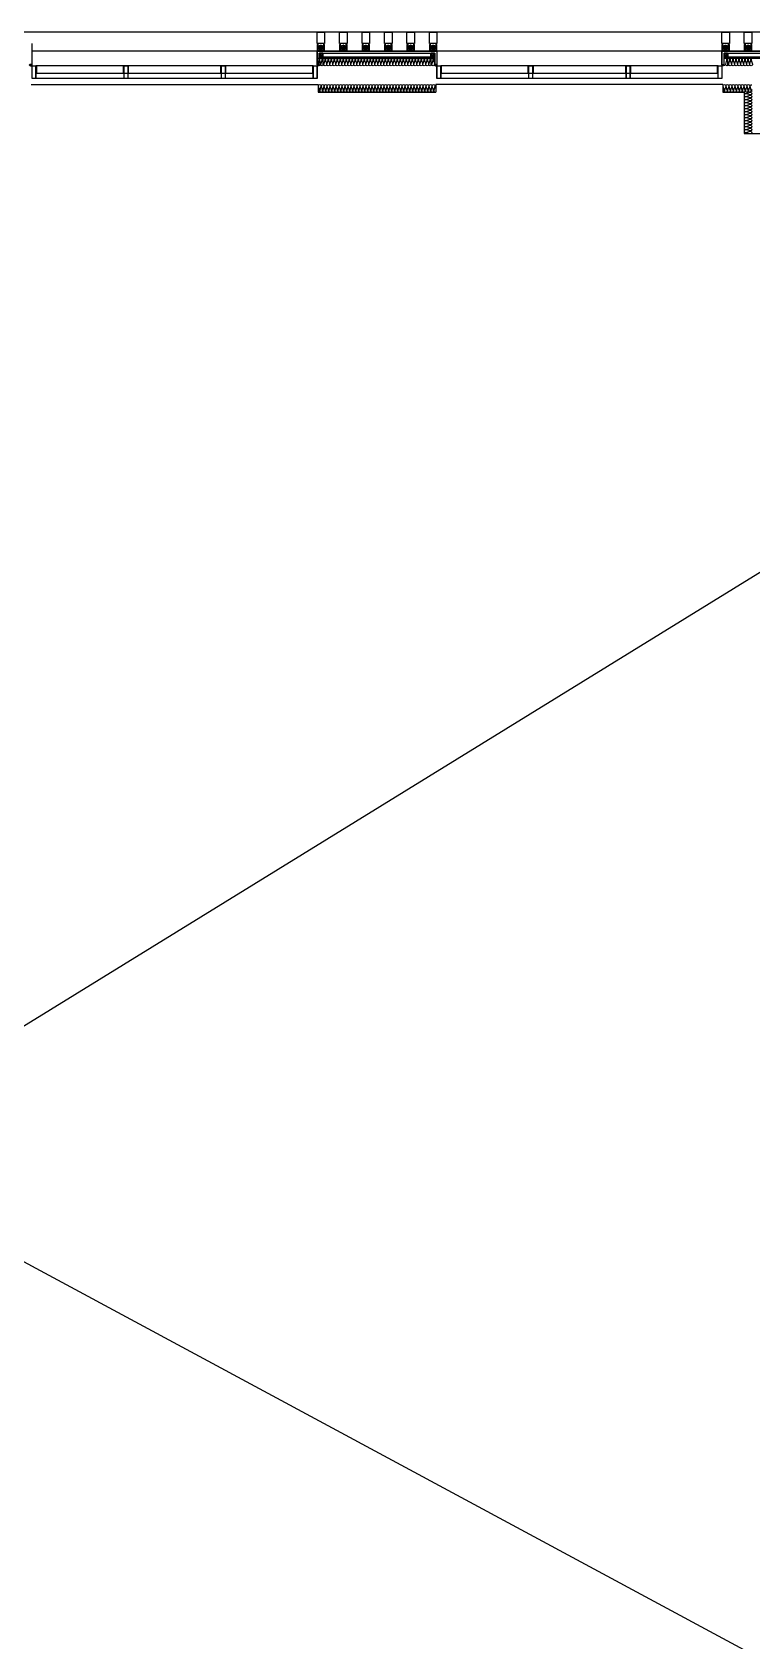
# Model space of a CAD drawing. Header units: millimetres. Extents: x 49154 to 181784, y 28275 to 149577.
# Drawn here: x 135554 to 145154, y 127994 to 149455 of the extents above; entities that cross this region are included whole.
import ezdxf

# ---------------------------------------------------------------- set-up
doc = ezdxf.new("R2010")
doc.units = ezdxf.units.MM
doc.header["$LTSCALE"] = 300
for name, pattern in [('CENTER2', [1.125, 0.75, -0.125, 0.125, -0.125]), ('CENTERX2', [4, 2.5, -0.5, 0.5, -0.5]), ('HID', [2.8, 1.8, -1])]:
    doc.linetypes.add(name, pattern=pattern)
doc.layers.add('4', color=4, linetype='Continuous', lineweight=13)
for name, color, linetype in [('6FIN', 6, 'Continuous'), ('A-ELE-8', 8, 'Continuous'), ('A-FIN', 6, 'Continuous'), ('A-FIN(EX)', 6, 'Continuous'), ('A-HAT-MATL', 8, 'Continuous'), ('A-OPEN', 1, 'Continuous'), ('A-그릴', 4, 'Continuous'), ('A-하지철물', 55, 'Continuous'), ('ISL', 251, 'Continuous'), ('loco_SCR', 1, 'Continuous'), ('SCREW', 6, 'Continuous'), ('SHEET', 6, 'Continuous'), ('도면층1', 3, 'Continuous'), ('보(girder)', 7, 'HID'), ('복합판넬', 6, 'Continuous'), ('코킹', 191, 'Continuous')]:
    doc.layers.add(name, color=color, linetype=linetype)

# ---------------------------------------------------------------- blocks, each defined once
blk = doc.blocks.new('N-washer')
at = {"layer": '4', "color": 253}
for p, q in [((-22, 20), (-22, -20)), ((20, 22), (-20, 22)), ((22, -20), (22, 20)), ((-20, -22), (20, -22))]:
    blk.add_line(p, q, dxfattribs=at)
at = {"layer": '4', "color": 253, "linetype": 'HID', "lineweight": 25, "ltscale": 0.5}
for p, q in [((-7, 18), (-8, 17)), ((-8, 17), (-8, 16)), ((-8, 16), (-7, 15)), ((-7, 14), (-8, 13)), ((-8, 13), (-8, 12)), ((-8, 12), (-7, 11)), ((-7, 10), (-8, 9)), ((-8, 9), (-8, 8)), ((-8, 8), (-7, 7)), ((-7, 6), (-8, 5)), ((-8, 5), (-8, 4)), ((-8, 4), (-7, 3)), ((-7, 15), (-7, 14)), ((-7, 11), (-7, 10)), ((-7, 7), (-7, 6)), ((-7, 3), (-6, 3)), ((-6, 0), (-6, 0)), ((6, 3), (7, 3)), ((6, 0), (6, 0)), ((8, 17), (7, 18)), ((7, 15), (8, 16)), ((7, 14), (7, 15)), ((8, 13), (7, 14)), ((7, 11), (8, 12)), ((7, 10), (7, 11)), ((8, 9), (7, 10)), ((7, 7), (8, 8)), ((7, 6), (7, 7)), ((8, 5), (7, 6)), ((7, 3), (8, 4)), ((8, 16), (8, 17)), ((8, 12), (8, 13)), ((8, 8), (8, 9)), ((8, 4), (8, 5))]:
    blk.add_line(p, q, dxfattribs=at)
at = {"layer": '4', "color": 253, "linetype": 'HID', "lineweight": 25}
blk.add_line((7, 18), (-7, 18), dxfattribs=at)
at = {"layer": '4', "color": 253}
for centre, start, end in [((-20, 20), 90, 180), ((20, 20), 0, 90), ((-20, -20), 180, 270), ((20, -20), 270, 0)]:
    blk.add_arc(centre, 3, start, end, dxfattribs=at)
at = {"layer": '4', "color": 253, "linetype": 'HID', "lineweight": 25, "ltscale": 0.5}
for start, end in [(157.3801, 180), (22.6199, 157.3801), (0, 22.6199), (180, 0)]:
    blk.add_arc((0, 0), 6.5, start, end, dxfattribs=at)
blk.add_point((0, 0), dxfattribs=at)
blk = doc.blocks.new('A$C908c0e9f')
at = {"layer": 'A-ELE-8', "color": 251, "linetype": 'CENTER2'}
for p, q in [((67, 80), (33, 80)), ((50, 97), (50, 63))]:
    blk.add_line(p, q, dxfattribs=at)
at = {"layer": 'A-ELE-8', "color": 251, "elevation": 0}
for points in [[(10, 115), (0, 115), (0, 30)], [(100, 30), (100, 115), (90, 115)]]:
    blk.add_lwpolyline(points, dxfattribs=at)
for points in [[(10, 130), (10, 45), (90, 45), (90, 130)], [(50, 90), (41, 85), (41, 75), (50, 70), (59, 75), (59, 85)]]:
    blk.add_lwpolyline(points, close=True, dxfattribs=at)
at = {"layer": 'A-ELE-8', "color": 251, "linetype": 'HID', "lineweight": 25, "ltscale": 0.5, "elevation": 0}
blk.add_lwpolyline([(57, 59), (58, 59), (58, 60), (57, 61), (57, 63), (58, 63), (58, 64), (57, 65), (57, 67), (58, 67), (58, 68), (57, 69), (57, 71), (58, 71), (58, 72), (57, 73), (57, 75), (58, 75), (58, 76), (57, 77), (57, 79), (58, 79), (58, 80), (57, 81), (57, 83), (58, 83), (58, 84), (57, 85), (57, 87), (58, 87), (58, 88), (57, 89), (57, 91), (58, 91), (58, 92), (57, 93), (57, 95), (58, 95), (58, 96), (57, 97), (57, 99), (58, 99), (58, 100), (57, 101, 0.50708), (43, 101), (42, 100), (42, 99), (43, 99), (43, 97), (42, 96), (42, 95), (43, 95), (43, 93), (42, 92), (42, 91), (43, 91), (43, 89), (42, 88), (42, 87), (43, 87), (43, 85), (42, 84), (42, 83), (43, 83), (43, 81), (42, 80), (42, 79), (43, 79), (43, 77), (42, 76), (42, 75), (43, 75), (43, 73), (42, 72), (42, 71), (43, 71), (43, 69), (42, 68), (42, 67), (43, 67), (43, 65), (42, 64), (42, 63), (43, 63), (43, 61), (42, 60), (42, 59), (43, 59, 0.50708)], format="xyb", close=True, dxfattribs=at)
at = {"layer": 'A-ELE-8', "color": 251}
blk.add_circle((50, 80), 9, dxfattribs=at)
at = {"layer": 'A-ELE-8', "color": 251, "linetype": 'HID'}
blk.add_circle((50, 80), 6, dxfattribs=at)
at = {"layer": 'A-FIN(EX)', "elevation": 0}
blk.add_lwpolyline([(0, 280), (100, 280), (100, 130), (0, 130)], close=True, dxfattribs=at)
at = {"layer": 'A-ELE-8', "color": 251, "xscale": -1, "rotation": 180}
blk.add_blockref('N-washer', (50, 80), dxfattribs=at)
blk = doc.blocks.new('*U124')
at = {"layer": '6FIN'}
blk.add_lwpolyline([(25, 50), (-25, 50), (-25, 0), (25, 0)], close=True, dxfattribs=at)
at = {"layer": 'SHEET', "color": 8}
for p, q in [((-22, 3), (23, 47)), ((23, 3), (-22, 47))]:
    blk.add_line(p, q, dxfattribs=at)
blk.add_lwpolyline([(22, 2), (-22, 2, -0.414214), (-22, 3), (-22, 47, -0.414214), (-22, 48), (22, 48, -0.414214), (23, 47), (23, 3, -0.414214)], format="xyb", close=True, dxfattribs=at)
blk = doc.blocks.new('screw-2')
at = {"layer": 'loco_SCR', "linetype": 'CENTERX2'}
blk.add_line((-9, 0), (20, 0), dxfattribs=at)
at = {"layer": 'loco_SCR'}
for p, q in [((-2, 2), (-2, 3)), ((-1, 0), (-2, 1)), ((0, 4), (0, -4)), ((0, 2), (13, 2)), ((4, 2), (2, -3)), ((6, 2), (4, -3)), ((8, 2), (6, -3)), ((9, 2), (8, -3)), ((11, 2), (10, 1)), ((16, 0), (11, 1)), ((16, 0), (12, -2)), ((16, 0), (13, 2)), ((-1, 0), (-2, -1)), ((-2, -2), (-2, -3)), ((0, -2), (12, -2)), ((10, -1), (9, -3))]:
    blk.add_line(p, q, dxfattribs=at)
for centre, radius, start, end in [((0, 0), 4, 90, 270), ((-2, 1), 0.5, 135, 249.9068), ((-2, 3), 0.393, 352.9095, 75.2899), ((-1, 0), 0.262, 273.8076, 86.5479), ((11, -1), 1.4, 70.8182, 270.5294), ((-2, -1), 0.5, 109.9826, 225), ((-2, -3), 0.393, 261.9149, 3.4868)]:
    blk.add_arc(centre, radius, start, end, dxfattribs=at)
blk = doc.blocks.new('A$Caf999d5d')
at = {"layer": 'A-FIN'}
for p, q in [((-1, 15), (25, 15)), ((3, 19), (29, 19)), ((25, 7), (25, 15)), ((28, 7), (25, 7)), ((29, 7), (25, 7)), ((29, 7), (29, 19))]:
    blk.add_line(p, q, dxfattribs=at)
at = {"layer": '코킹', "color": 1}
blk.add_circle((15, 8), 7.5, dxfattribs=at)
at = {"layer": '코킹', "color": 1, "extrusion": (0, 0, -1)}
blk.add_ellipse((-1, 8), major_axis=(0, 7.5), ratio=0.368706, start_param=0, end_param=3.141604, dxfattribs=at)
at = {"layer": 'SCREW', "xscale": 0.700000000000001, "yscale": 0.700000000000001, "zscale": 0.700000000000001, "rotation": 359.9997454971837}
blk.add_blockref('screw-2', (25, 11), dxfattribs=at)
blk = doc.blocks.new('*U128')
at = {"layer": 'A-하지철물'}
for points in [[(-2338, -220), (-2338, -50), (-798, -50), (-798, -220)], [(-2288, -220), (-2288, -100), (-848, -100), (-848, -220)]]:
    blk.add_lwpolyline(points, dxfattribs=at)
at = {"layer": '복합판넬'}
for points in [[(-2368, -205), (-2368, -20), (-768, -20), (-768, -205)], [(-2364, -201), (-2364, -24), (-772, -24), (-772, -201)]]:
    blk.add_lwpolyline(points, dxfattribs=at)
at = {"layer": 'A-FIN'}
blk.add_blockref('A$Caf999d5d', (-2367, -220), dxfattribs=at)
at = {"layer": 'A-FIN', "xscale": -1}
blk.add_blockref('A$Caf999d5d', (-769, -220), dxfattribs=at)
at = {"layer": '보(girder)', "xscale": -1, "rotation": 180}
for p in [(-2314, -50), (-824, -50)]:
    blk.add_blockref('*U124', p, dxfattribs=at)
blk = doc.blocks.new('*U126')
at = {"layer": 'A-하지철물'}
for points in [[(-2338, -220), (-2338, -50), (4602, -50), (4602, -220)], [(-2288, -220), (-2288, -100), (4552, -100), (4552, -220)]]:
    blk.add_lwpolyline(points, dxfattribs=at)
at = {"layer": '복합판넬'}
for points in [[(-2368, -205), (-2368, -20), (4632, -20), (4632, -205)], [(-2364, -201), (-2364, -24), (4628, -24), (4628, -201)]]:
    blk.add_lwpolyline(points, dxfattribs=at)
at = {"layer": 'A-FIN'}
blk.add_blockref('A$Caf999d5d', (-2367, -220), dxfattribs=at)
at = {"layer": 'A-FIN', "xscale": -1}
blk.add_blockref('A$Caf999d5d', (4631, -220), dxfattribs=at)
at = {"layer": '보(girder)', "xscale": -1, "rotation": 180}
for p in [(-2314, -50), (4576, -50)]:
    blk.add_blockref('*U124', p, dxfattribs=at)
blk = doc.blocks.new('*U123')
at = {"layer": 'A-그릴', "color": 8, "ltscale": 4}
for p, q in [((-2834, 170), (866, 170)), ((-2834, 0), (866, 0))]:
    blk.add_line(p, q, dxfattribs=at)
at = {"layer": 'A-그릴', "color": 8}
for p, q in [((-2819, 170), (851, 170)), ((851, 73), (-2819, 73))]:
    blk.add_line(p, q, dxfattribs=at)
at = {"layer": 'A-그릴', "color": 7, "ltscale": 4}
blk.add_line((866, 0), (866, 170), dxfattribs=at)
at = {"layer": 'A-그릴', "ltscale": 4}
for points in [[(-2834, 0), (-2834, 170), (-2884, 170), (-2884, 0), (-2834, 0)], [(916, 0), (916, 170), (866, 170), (866, 0), (916, 0)]]:
    blk.add_lwpolyline(points, dxfattribs=at)
for points in [[(-2835, 1), (-2835, 169), (-2883, 169), (-2883, 1)], [(-2819, 170), (-2834, 170), (-2834, 168), (-2832, 168), (-2832, 169), (-2828, 169), (-2828, 74), (-2832, 74), (-2832, 75), (-2834, 75), (-2834, 73), (-2819, 73), (-2819, 77), (-2820, 77), (-2820, 74), (-2827, 74), (-2827, 169), (-2820, 169), (-2820, 166), (-2819, 166)], [(851, 170), (866, 170), (866, 168), (865, 168), (865, 169), (860, 169), (860, 74), (865, 74), (865, 75), (866, 75), (866, 73), (851, 73), (851, 77), (852, 77), (852, 74), (859, 74), (859, 169), (852, 169), (852, 166), (851, 166)], [(915, 1), (915, 169), (867, 169), (867, 1)]]:
    blk.add_lwpolyline(points, close=True, dxfattribs=at)
blk = doc.blocks.new('A$Cdb410c11')
at = {"layer": 'A-그릴', "ltscale": 4, "elevation": 0}
for points in [[(0, 170), (15, 170), (15, 168), (14, 168), (14, 169), (9, 169), (9, 74), (14, 74), (14, 75), (15, 75), (15, 73), (0, 73), (0, 77), (1, 77), (1, 74), (8, 74), (8, 169), (1, 169), (1, 166), (0, 166)], [(16, 1), (16, 169), (64, 169), (64, 1)], [(80, 170), (65, 170), (65, 168), (67, 168), (67, 169), (71, 169), (71, 74), (67, 74), (67, 75), (65, 75), (65, 73), (80, 73), (80, 77), (79, 77), (79, 74), (72, 74), (72, 169), (79, 169), (79, 166), (80, 166)]]:
    blk.add_lwpolyline(points, close=True, dxfattribs=at)
blk.add_lwpolyline([(15, 0), (15, 170), (65, 170), (65, 0), (15, 0)], dxfattribs=at)

msp = doc.modelspace()

# ---------------------------------------------------------------- linework, layer by layer
at = {"layer": 'A-FIN'}
msp.add_line((135553.6, 149005), (135553.6, 149305), dxfattribs=at)
at = {"layer": 'A-HAT-MATL'}
for p, q in [((165553.6, 149455), (104053.6, 149455)), ((135553.6, 149205), (139353.6, 149205)), ((140953.6, 149205), (144753.6, 149205))]:
    msp.add_line(p, q, dxfattribs=at)
at = {"layer": 'A-OPEN'}
for p, q in [((104303.6, 117005), (155653.6, 148655)), ((106503.6, 148655), (165203.6, 117005))]:
    msp.add_line(p, q, dxfattribs=at)
at = {"layer": 'ISL'}
for p, q in [((135538.6, 148755), (139368.6, 148755)), ((139368.6, 148755), (139368.6, 148655)), ((140938.6, 148755), (140938.6, 148655)), ((144768.6, 148755), (140938.6, 148755)), ((144768.6, 148755), (144768.6, 148655))]:
    msp.add_line(p, q, dxfattribs=at)
at = {"layer": 'ISL', "elevation": 0}
for points in [[(140923.6, 149105, 0.5092668), (140905.9, 149080.8), (140921.2, 149029.3, -1.3725934), (140885.9, 149029.3), (140901.2, 149080.8, 0.5092668), (140883.6, 149105, 0.5092668), (140865.9, 149080.8), (140881.2, 149029.3, -1.3725934), (140845.9, 149029.3), (140861.2, 149080.8, 0.5092668), (140843.6, 149105, 0.5092668), (140825.9, 149080.8), (140841.2, 149029.3, -1.3725934), (140805.9, 149029.3), (140821.2, 149080.8, 0.5092668), (140803.6, 149105, 0.5092668), (140785.9, 149080.8), (140801.2, 149029.3, -1.3725934), (140765.9, 149029.3), (140781.2, 149080.8, 0.5092668), (140763.6, 149105, 0.5092668), (140745.9, 149080.8), (140761.2, 149029.3, -1.3725934), (140725.9, 149029.3), (140741.2, 149080.8, 0.5092668), (140723.6, 149105, 0.5092668), (140705.9, 149080.8), (140721.2, 149029.3, -1.3725934), (140685.9, 149029.3), (140701.2, 149080.8, 0.5092668), (140683.6, 149105, 0.5092668), (140665.9, 149080.8), (140681.2, 149029.3, -1.3725934), (140645.9, 149029.3), (140661.2, 149080.8, 0.5092668), (140643.6, 149105, 0.5092668), (140625.9, 149080.8), (140641.2, 149029.3, -1.3725934), (140605.9, 149029.3), (140621.2, 149080.8, 0.5092668), (140603.6, 149105, 0.5092668), (140585.9, 149080.8), (140601.2, 149029.3, -1.3725934), (140565.9, 149029.3), (140581.2, 149080.8, 0.5092668), (140563.6, 149105, 0.5092668), (140545.9, 149080.8), (140561.2, 149029.3, -1.3725934), (140525.9, 149029.3), (140541.2, 149080.8, 0.5092668), (140523.6, 149105, 0.5092668), (140505.9, 149080.8), (140521.2, 149029.3, -1.3725934), (140485.9, 149029.3), (140501.2, 149080.8, 0.5092668), (140483.6, 149105, 0.5092668), (140465.9, 149080.8), (140481.2, 149029.3, -1.3725934), (140445.9, 149029.3), (140461.2, 149080.8, 0.5092668), (140443.6, 149105, 0.5092668), (140425.9, 149080.8), (140441.2, 149029.3, -1.3725934), (140405.9, 149029.3), (140421.2, 149080.8, 0.5092668), (140403.6, 149105, 0.5092668), (140385.9, 149080.8), (140401.2, 149029.3, -1.3725934), (140365.9, 149029.3), (140381.2, 149080.8, 0.5092668), (140363.6, 149105, 0.5092668), (140345.9, 149080.8), (140361.2, 149029.3, -1.3725934), (140325.9, 149029.3), (140341.2, 149080.8, 0.5092668), (140323.6, 149105, 0.5092668), (140305.9, 149080.8), (140321.2, 149029.3, -1.3725934), (140285.9, 149029.3), (140301.2, 149080.8, 0.5092668), (140283.6, 149105, 0.5092668), (140265.9, 149080.8), (140281.2, 149029.3, -1.3725934), (140245.9, 149029.3), (140261.2, 149080.8, 0.5092668), (140243.6, 149105, 0.5092668), (140225.9, 149080.8), (140241.2, 149029.3, -1.3725934), (140205.9, 149029.3), (140221.2, 149080.8, 0.5092668), (140203.6, 149105, 0.5092668), (140185.9, 149080.8), (140201.2, 149029.3, -1.3725934), (140165.9, 149029.3), (140181.2, 149080.8, 0.5092668), (140163.6, 149105, 0.5092668), (140145.9, 149080.8), (140161.2, 149029.3, -1.3725934), (140125.9, 149029.3), (140141.2, 149080.8, 0.5092668), (140123.6, 149105, 0.5092668), (140105.9, 149080.8), (140121.2, 149029.3, -1.3725934), (140085.9, 149029.3), (140101.2, 149080.8, 0.5092668), (140083.6, 149105, 0.5092668), (140065.9, 149080.8), (140081.2, 149029.3, -1.3725934), (140045.9, 149029.3), (140061.2, 149080.8, 0.5092668), (140043.6, 149105, 0.5092668), (140025.9, 149080.8), (140041.2, 149029.3, -1.3725934), (140005.9, 149029.3), (140021.2, 149080.8, 0.5092668), (140003.6, 149105, 0.5092668), (139985.9, 149080.8), (140001.2, 149029.3, -1.3725934), (139965.9, 149029.3), (139981.2, 149080.8, 0.5092668), (139963.6, 149105, 0.5092668), (139945.9, 149080.8), (139961.2, 149029.3, -1.3725934), (139925.9, 149029.3), (139941.2, 149080.8, 0.5092668), (139923.6, 149105, 0.5092668), (139905.9, 149080.8), (139921.2, 149029.3, -1.3725934), (139885.9, 149029.3), (139901.2, 149080.8, 0.5092668), (139883.6, 149105, 0.5092668), (139865.9, 149080.8), (139881.2, 149029.3, -1.3725934), (139845.9, 149029.3), (139861.2, 149080.8, 0.5092668), (139843.6, 149105, 0.5092668), (139825.9, 149080.8), (139841.2, 149029.3, -1.3725934), (139805.9, 149029.3), (139821.2, 149080.8, 0.5092668), (139803.6, 149105, 0.5092668), (139785.9, 149080.8), (139801.2, 149029.3, -1.3725934), (139765.9, 149029.3), (139781.2, 149080.8, 0.5092668), (139763.6, 149105, 0.5092668), (139745.9, 149080.8), (139761.2, 149029.3, -1.3725934), (139725.9, 149029.3), (139741.2, 149080.8, 0.5092668), (139723.6, 149105, 0.5092668), (139705.9, 149080.8), (139721.2, 149029.3, -1.3725934), (139685.9, 149029.3), (139701.2, 149080.8, 0.5092668), (139683.6, 149105, 0.5092668), (139665.9, 149080.8), (139681.2, 149029.3, -1.3725934), (139645.9, 149029.3), (139661.2, 149080.8, 0.5092668), (139643.6, 149105, 0.5092668), (139625.9, 149080.8), (139641.2, 149029.3, -1.3725934), (139605.9, 149029.3), (139621.2, 149080.8, 0.5092668), (139603.6, 149105, 0.5092668), (139585.9, 149080.8), (139601.2, 149029.3, -1.3725934), (139565.9, 149029.3), (139581.2, 149080.8, 0.5092668), (139563.6, 149105, 0.5092668), (139545.9, 149080.8), (139561.2, 149029.3, -1.3725934), (139525.9, 149029.3), (139541.2, 149080.8, 0.5092668), (139523.6, 149105, 0.5092668), (139505.9, 149080.8), (139521.2, 149029.3, -1.3725934), (139485.9, 149029.3), (139501.2, 149080.8, 0.5092668), (139483.6, 149105, 0.5092668), (139465.9, 149080.8), (139481.2, 149029.3, -1.3725934), (139445.9, 149029.3), (139461.2, 149080.8, 0.5092668), (139443.6, 149105, 0.5092668), (139425.9, 149080.8), (139441.2, 149029.3, -1.3725934), (139405.9, 149029.3), (139421.2, 149080.8, 0.5092668), (139403.6, 149105, 0.5092668), (139385.9, 149080.8), (139401.2, 149029.3, -1.3725934), (139365.9, 149029.3), (139381.2, 149080.8, 0.5092668), (139363.6, 149105)], [(145163.6, 149105, 0.5092668), (145145.9, 149080.8), (145161.2, 149029.3, -1.3725934), (145125.9, 149029.3), (145141.2, 149080.8, 0.5092668), (145123.6, 149105, 0.5092668), (145105.9, 149080.8), (145121.2, 149029.3, -1.3725934), (145085.9, 149029.3), (145101.2, 149080.8, 0.5092668), (145083.6, 149105, 0.5092668), (145065.9, 149080.8), (145081.2, 149029.3, -1.3725934), (145045.9, 149029.3), (145061.2, 149080.8, 0.5092668), (145043.6, 149105, 0.5092668), (145025.9, 149080.8), (145041.2, 149029.3, -1.3725934), (145005.9, 149029.3), (145021.2, 149080.8, 0.5092668), (145003.6, 149105, 0.5092668), (144985.9, 149080.8), (145001.2, 149029.3, -1.3725934), (144965.9, 149029.3), (144981.2, 149080.8, 0.5092668), (144963.6, 149105, 0.5092668), (144945.9, 149080.8), (144961.2, 149029.3, -1.3725934), (144925.9, 149029.3), (144941.2, 149080.8, 0.5092668), (144923.6, 149105, 0.5092668), (144905.9, 149080.8), (144921.2, 149029.3, -1.3725934), (144885.9, 149029.3), (144901.2, 149080.8, 0.5092668), (144883.6, 149105, 0.5092668), (144865.9, 149080.8), (144881.2, 149029.3, -1.3725934), (144845.9, 149029.3), (144861.2, 149080.8, 0.5092668), (144843.6, 149105, 0.5092668), (144825.9, 149080.8), (144841.2, 149029.3, -1.3725934), (144805.9, 149029.3), (144821.2, 149080.8, 0.5092668), (144803.6, 149105)], [(139368.6, 148655, 0.5092668), (139386.3, 148679.3), (139370.9, 148730.8, -1.3725934), (139406.3, 148730.8), (139390.9, 148679.3, 0.5092668), (139408.6, 148655, 0.5092668), (139426.3, 148679.3), (139410.9, 148730.8, -1.3725934), (139446.3, 148730.8), (139430.9, 148679.3, 0.5092668), (139448.6, 148655, 0.5092668), (139466.3, 148679.3), (139450.9, 148730.8, -1.3725934), (139486.3, 148730.8), (139470.9, 148679.3, 0.5092668), (139488.6, 148655, 0.5092668), (139506.3, 148679.3), (139490.9, 148730.8, -1.3725934), (139526.3, 148730.8), (139510.9, 148679.3, 0.5092668), (139528.6, 148655, 0.5092668), (139546.3, 148679.3), (139530.9, 148730.8, -1.3725934), (139566.3, 148730.8), (139550.9, 148679.3, 0.5092668), (139568.6, 148655, 0.5092668), (139586.3, 148679.3), (139570.9, 148730.8, -1.3725934), (139606.3, 148730.8), (139590.9, 148679.3, 0.5092668), (139608.6, 148655, 0.5092668), (139626.3, 148679.3), (139610.9, 148730.8, -1.3725934), (139646.3, 148730.8), (139630.9, 148679.3, 0.5092668), (139648.6, 148655, 0.5092668), (139666.3, 148679.3), (139650.9, 148730.8, -1.3725934), (139686.3, 148730.8), (139670.9, 148679.3, 0.5092668), (139688.6, 148655, 0.5092668), (139706.3, 148679.3), (139690.9, 148730.8, -1.3725934), (139726.3, 148730.8), (139710.9, 148679.3, 0.5092668), (139728.6, 148655, 0.5092668), (139746.3, 148679.3), (139730.9, 148730.8, -1.3725934), (139766.3, 148730.8), (139750.9, 148679.3, 0.5092668), (139768.6, 148655, 0.5092668), (139786.3, 148679.3), (139770.9, 148730.8, -1.3725934), (139806.3, 148730.8), (139790.9, 148679.3, 0.5092668), (139808.6, 148655, 0.5092668), (139826.3, 148679.3), (139810.9, 148730.8, -1.3725934), (139846.3, 148730.8), (139830.9, 148679.3, 0.5092668), (139848.6, 148655, 0.5092668), (139866.3, 148679.3), (139850.9, 148730.8, -1.3725934), (139886.3, 148730.8), (139870.9, 148679.3, 0.5092668), (139888.6, 148655, 0.5092668), (139906.3, 148679.3), (139890.9, 148730.8, -1.3725934), (139926.3, 148730.8), (139910.9, 148679.3, 0.5092668), (139928.6, 148655, 0.5092668), (139946.3, 148679.3), (139930.9, 148730.8, -1.3725934), (139966.3, 148730.8), (139950.9, 148679.3, 0.5092668), (139968.6, 148655, 0.5092668), (139986.3, 148679.3), (139970.9, 148730.8, -1.3725934), (140006.3, 148730.8), (139990.9, 148679.3, 0.5092668), (140008.6, 148655, 0.5092668), (140026.3, 148679.3), (140010.9, 148730.8, -1.3725934), (140046.3, 148730.8), (140030.9, 148679.3, 0.5092668), (140048.6, 148655, 0.5092668), (140066.3, 148679.3), (140050.9, 148730.8, -1.3725934), (140086.3, 148730.8), (140070.9, 148679.3, 0.5092668), (140088.6, 148655, 0.5092668), (140106.3, 148679.3), (140090.9, 148730.8, -1.3725934), (140126.3, 148730.8), (140110.9, 148679.3, 0.5092668), (140128.6, 148655, 0.5092668), (140146.3, 148679.3), (140130.9, 148730.8, -1.3725934), (140166.3, 148730.8), (140150.9, 148679.3, 0.5092668), (140168.6, 148655, 0.5092668), (140186.3, 148679.3), (140170.9, 148730.8, -1.3725934), (140206.3, 148730.8), (140190.9, 148679.3, 0.5092668), (140208.6, 148655, 0.5092668), (140226.3, 148679.3), (140210.9, 148730.8, -1.3725934), (140246.3, 148730.8), (140230.9, 148679.3, 0.5092668), (140248.6, 148655, 0.5092668), (140266.3, 148679.3), (140250.9, 148730.8, -1.3725934), (140286.3, 148730.8), (140270.9, 148679.3, 0.5092668), (140288.6, 148655, 0.5092668), (140306.3, 148679.3), (140290.9, 148730.8, -1.3725934), (140326.3, 148730.8), (140310.9, 148679.3, 0.5092668), (140328.6, 148655, 0.5092668), (140346.3, 148679.3), (140330.9, 148730.8, -1.3725934), (140366.3, 148730.8), (140350.9, 148679.3, 0.5092668), (140368.6, 148655, 0.5092668), (140386.3, 148679.3), (140370.9, 148730.8, -1.3725934), (140406.3, 148730.8), (140390.9, 148679.3, 0.5092668), (140408.6, 148655, 0.5092668), (140426.3, 148679.3), (140410.9, 148730.8, -1.3725934), (140446.3, 148730.8), (140430.9, 148679.3, 0.5092668), (140448.6, 148655, 0.5092668), (140466.3, 148679.3), (140450.9, 148730.8, -1.3725934), (140486.3, 148730.8), (140470.9, 148679.3, 0.5092668), (140488.6, 148655, 0.5092668), (140506.3, 148679.3), (140490.9, 148730.8, -1.3725934), (140526.3, 148730.8), (140510.9, 148679.3, 0.5092668), (140528.6, 148655, 0.5092668), (140546.3, 148679.3), (140530.9, 148730.8, -1.3725934), (140566.3, 148730.8), (140550.9, 148679.3, 0.5092668), (140568.6, 148655, 0.5092668), (140586.3, 148679.3), (140570.9, 148730.8, -1.3725934), (140606.3, 148730.8), (140590.9, 148679.3, 0.5092668), (140608.6, 148655, 0.5092668), (140626.3, 148679.3), (140610.9, 148730.8, -1.3725934), (140646.3, 148730.8), (140630.9, 148679.3, 0.5092668), (140648.6, 148655, 0.5092668), (140666.3, 148679.3), (140650.9, 148730.8, -1.3725934), (140686.3, 148730.8), (140670.9, 148679.3, 0.5092668), (140688.6, 148655, 0.5092668), (140706.3, 148679.3), (140690.9, 148730.8, -1.3725934), (140726.3, 148730.8), (140710.9, 148679.3, 0.5092668), (140728.6, 148655, 0.5092668), (140746.3, 148679.3), (140730.9, 148730.8, -1.3725934), (140766.3, 148730.8), (140750.9, 148679.3, 0.5092668), (140768.6, 148655, 0.5092668), (140786.3, 148679.3), (140770.9, 148730.8, -1.3725934), (140806.3, 148730.8), (140790.9, 148679.3, 0.5092668), (140808.6, 148655, 0.5092668), (140826.3, 148679.3), (140810.9, 148730.8, -1.3725934), (140846.3, 148730.8), (140830.9, 148679.3, 0.5092668), (140848.6, 148655, 0.5092668), (140866.3, 148679.3), (140850.9, 148730.8, -1.3725934), (140886.3, 148730.8), (140870.9, 148679.3, 0.5092668), (140888.6, 148655, 0.5092668), (140906.3, 148679.3), (140890.9, 148730.8, -1.3725934), (140926.3, 148730.8), (140910.9, 148679.3, 0.5092668), (140928.6, 148655, 0.1430442), (140938.6, 148657.9, 0.1430442)], [(140938.6, 148705.1), (140930.9, 148730.8, -0.3402688), (140938.6, 148752.1, -0.3402688)], [(144768.6, 148655, 0.5092668), (144786.3, 148679.3), (144770.9, 148730.8, -1.3725934), (144806.3, 148730.8), (144790.9, 148679.3, 0.5092668), (144808.6, 148655, 0.5092668), (144826.3, 148679.3), (144810.9, 148730.8, -1.3725934), (144846.3, 148730.8), (144830.9, 148679.3, 0.5092668), (144848.6, 148655, 0.5092668), (144866.3, 148679.3), (144850.9, 148730.8, -1.3725934), (144886.3, 148730.8), (144870.9, 148679.3, 0.5092668), (144888.6, 148655, 0.5092668), (144906.3, 148679.3), (144890.9, 148730.8, -1.3725934), (144926.3, 148730.8), (144910.9, 148679.3, 0.5092668), (144928.6, 148655, 0.5092668), (144946.3, 148679.3), (144930.9, 148730.8, -1.3725934), (144966.3, 148730.8), (144950.9, 148679.3, 0.5092668), (144968.6, 148655, 0.5092668), (144986.3, 148679.3), (144970.9, 148730.8, -1.3725934), (145006.3, 148730.8), (144990.9, 148679.3, 0.5092668), (145008.6, 148655, 0.5092668), (145026.3, 148679.3), (145010.9, 148730.8, -1.3725934), (145046.3, 148730.8), (145030.9, 148679.3, 0.5092668), (145048.6, 148655, 0.5092668), (145066.3, 148679.3), (145050.9, 148730.8, -1.3725934), (145086.3, 148730.8), (145070.9, 148679.3, 0.5092668), (145088.6, 148655, 0.5092668), (145106.3, 148679.3), (145090.9, 148730.8, -1.3725934), (145126.3, 148730.8), (145110.9, 148679.3, 0.5092668), (145128.6, 148655, 0.5092668), (145146.3, 148679.3), (145130.9, 148730.8, -0.5972701), (145153.6, 148754.3, -0.5972701)], [(145053.6, 148655, 0.5092668), (145077.8, 148637.3), (145129.3, 148652.7, -1.3725934), (145129.3, 148617.3), (145077.8, 148632.7, 0.5092668), (145053.6, 148615, 0.5092668), (145077.8, 148597.3), (145129.3, 148612.7, -1.3725934), (145129.3, 148577.3), (145077.8, 148592.7, 0.5092668), (145053.6, 148575, 0.5092668), (145077.8, 148557.3), (145129.3, 148572.7, -1.3725934), (145129.3, 148537.3), (145077.8, 148552.7, 0.5092668), (145053.6, 148535, 0.5092668), (145077.8, 148517.3), (145129.3, 148532.7, -1.3725934), (145129.3, 148497.3), (145077.8, 148512.7, 0.5092668), (145053.6, 148495, 0.5092668), (145077.8, 148477.3), (145129.3, 148492.7, -1.3725934), (145129.3, 148457.3), (145077.8, 148472.7, 0.5092668), (145053.6, 148455, 0.5092668), (145077.8, 148437.3), (145129.3, 148452.7, -1.3725934), (145129.3, 148417.3), (145077.8, 148432.7, 0.5092668), (145053.6, 148415, 0.5092668), (145077.8, 148397.3), (145129.3, 148412.7, -1.3725934), (145129.3, 148377.3), (145077.8, 148392.7, 0.5092668), (145053.6, 148375, 0.5092668), (145077.8, 148357.3), (145129.3, 148372.7, -1.3725934), (145129.3, 148337.3), (145077.8, 148352.7, 0.5092668), (145053.6, 148335, 0.5092668), (145077.8, 148317.3), (145129.3, 148332.7, -1.3725934), (145129.3, 148297.3), (145077.8, 148312.7, 0.5092668), (145053.6, 148295, 0.5092668), (145077.8, 148277.3), (145129.3, 148292.7, -1.3725934), (145129.3, 148257.3), (145077.8, 148272.7, 0.5092668), (145053.6, 148255, 0.5092668), (145077.8, 148237.3), (145129.3, 148252.7, -1.3725934), (145129.3, 148217.3), (145077.8, 148232.7, 0.5092668), (145053.6, 148215, 0.5092668), (145077.8, 148197.3), (145129.3, 148212.7, -1.3725934), (145129.3, 148177.3), (145077.8, 148192.7, 0.5092668), (145053.6, 148175, 0.5092668), (145077.8, 148157.3), (145129.3, 148172.7, -1.3725934), (145129.3, 148137.3), (145077.8, 148152.7, 0.5092668), (145053.6, 148135, 0.5092668), (145077.8, 148117.3), (145129.3, 148132.7, -0.7027573), (145150.7, 148105, -0.7027573)], [(145153.6, 148688.1), (145150.9, 148679.3, 0.2393481), (145153.6, 148662.7)], [(145103.5, 148105), (145077.8, 148112.7, 0.3406711), (145056.5, 148105)]]:
    msp.add_lwpolyline(points, format="xyb", dxfattribs=at)
for points in [[(140923.6, 149105), (139383.6, 149105)], [(151723.6, 149105), (144783.6, 149105)], [(139368.6, 148655), (140938.6, 148655)], [(144768.6, 148655), (145053.6, 148655), (145053.6, 148105), (146053.6, 148105), (146053.6, 148655), (151738.6, 148655)]]:
    msp.add_lwpolyline(points, dxfattribs=at)

# ---------------------------------------------------------------- block references
at = {"layer": 'A-ELE-8'}
for p in [(139353.6, 149175), (139653.6, 149175), (139953.6, 149175), (140253.6, 149175), (140553.6, 149175), (140853.6, 149175), (144753.6, 149175), (145053.6, 149175)]:
    msp.add_blockref('A$C908c0e9f', p, dxfattribs=at)
at = {"layer": 'A-FIN', "xscale": -1}
for p in [(135552.6, 149005), (140952.6, 149005)]:
    msp.add_blockref('A$Caf999d5d', p, dxfattribs=at)
at = {"layer": 'A-FIN'}
for p in [(139354.6, 149005), (144754.6, 149005)]:
    msp.add_blockref('A$Caf999d5d', p, dxfattribs=at)
at = {"layer": 'A-HAT-MATL'}
for p in [(136763.6, 148835, 0), (138063.6, 148835, 0), (142163.6, 148835), (143463.6, 148835)]:
    msp.add_blockref('A$Cdb410c11', p, dxfattribs=at)
at = {"layer": '도면층1', "xscale": -1}
for p in [(136469.6, 148835), (141869.6, 148835)]:
    msp.add_blockref('*U123', p, dxfattribs=at)
at = {"layer": '복합판넬'}
for name, p in [('*U128', (141721.8, 149225)), ('*U126', (147121.8, 149225))]:
    msp.add_blockref(name, p, dxfattribs=at)

doc.saveas('drawing.dxf')
